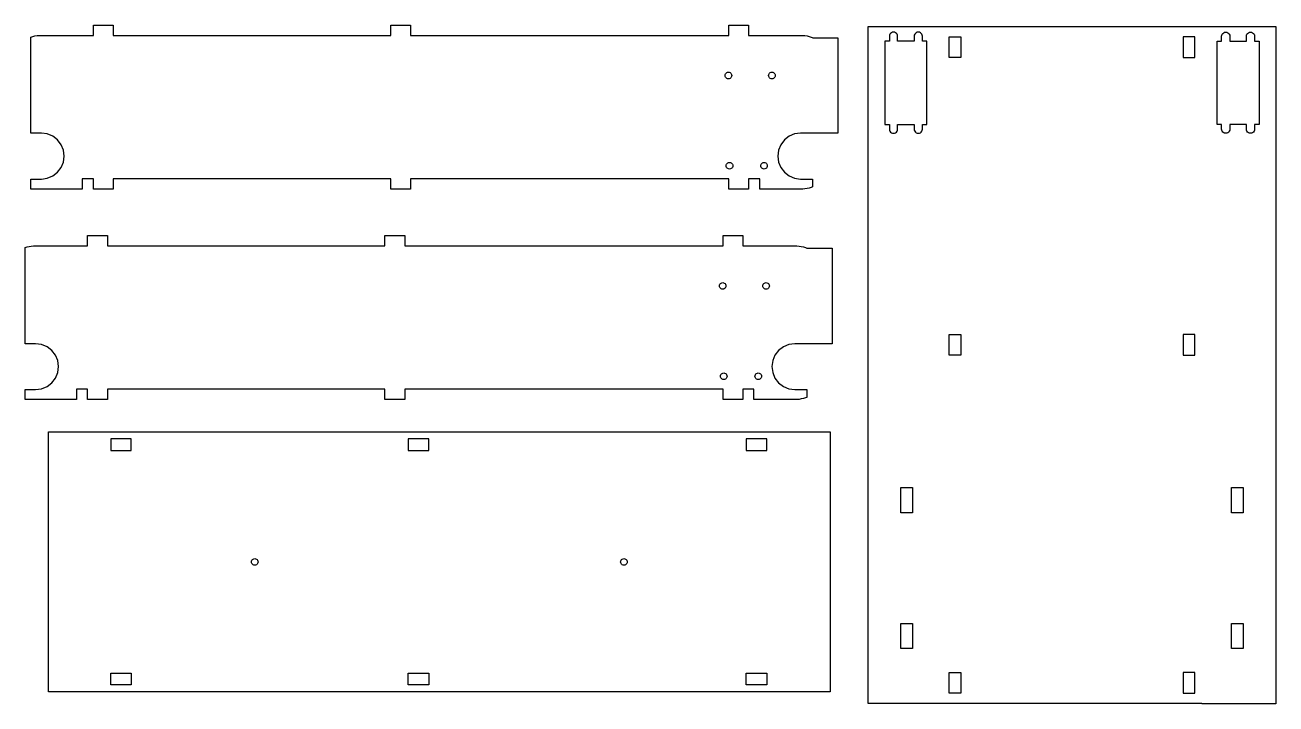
# Model space of a CAD drawing. Extents: x 7 to 614, y 17 to 345.
import ezdxf

# ---------------------------------------------------------------- set-up
doc = ezdxf.new("R2010")
doc.units = 0
doc.layers.add('PROFILEEDGES', color=18, linetype='CONTINUOUS')

msp = doc.modelspace()

# ---------------------------------------------------------------- linework, layer by layer
at = {"layer": 'PROFILEEDGES'}
for points in [[(10.02, 265.95), (10.02, 270.85), (15.16, 270.85), (18.03, 271.23), (20.71, 272.33), (23.01, 274.1), (24.78, 276.4), (25.88, 279.07), (26.26, 281.95), (25.88, 284.82), (24.78, 287.5), (23.01, 289.8), (20.71, 291.56), (18.03, 292.67), (15.16, 293.05), (10.02, 293.05), (10.02, 339.62), (11.02, 339.92), (12.04, 340.16), (13.07, 340.33), (14.12, 340.43), (15.16, 340.46), (40.36, 340.46), (40.36, 345.46), (49.96, 345.46), (49.96, 340.46), (184.51, 340.46), (184.51, 345.46), (194.11, 345.46), (194.11, 340.46), (348.35, 340.46), (348.35, 345.46), (357.95, 345.46), (357.95, 340.46), (383.15, 340.46), (384.2, 340.43), (385.24, 340.33), (386.27, 340.16), (387.29, 339.92), (388.3, 339.62), (388.91, 339.38), (388.91, 339.25), (401.18, 339.25), (401.18, 293.05), (383.15, 293.05), (380.28, 292.67), (377.6, 291.56), (375.3, 289.8), (373.54, 287.5), (372.43, 284.82), (372.05, 281.95), (372.43, 279.07), (373.54, 276.4), (375.3, 274.1), (377.6, 272.33), (380.28, 271.23), (383.15, 270.85), (388.91, 270.85), (388.91, 267.03), (388.3, 266.8), (387.29, 266.49), (386.27, 266.26), (385.24, 266.08), (384.2, 265.98), (383.15, 265.95), (363.35, 265.95), (363.35, 270.95), (357.95, 270.95), (357.95, 265.95), (348.35, 265.95), (348.35, 270.95), (194.11, 270.95), (194.11, 265.95), (184.51, 265.95), (184.51, 270.95), (49.96, 270.95), (49.96, 265.95), (40.36, 265.95), (40.36, 270.95), (34.96, 270.95), (34.96, 265.95)], [(577.71, 16.52), (577.71, 16.72), (415.85, 16.72), (415.85, 344.71), (613.58, 344.71), (613.58, 16.52)], [(426.2, 295.01), (426.27, 294.49), (426.47, 294.01), (426.79, 293.59), (427.2, 293.28), (427.68, 293.08), (428.2, 293.01), (428.72, 293.08), (429.2, 293.28), (429.62, 293.59), (429.93, 294.01), (430.13, 294.49), (430.2, 295.01), (430.2, 297.31), (438.2, 297.31), (438.2, 295.01), (438.27, 294.49), (438.47, 294.01), (438.79, 293.59), (439.2, 293.28), (439.68, 293.08), (440.2, 293.01), (440.72, 293.08), (441.2, 293.28), (441.62, 293.59), (441.93, 294.01), (442.13, 294.49), (442.2, 295.01), (442.2, 297.31), (444.4, 297.31), (444.4, 337.71), (442.2, 337.71), (442.2, 340.01), (442.13, 340.52), (441.93, 341.01), (441.62, 341.42), (441.2, 341.74), (440.72, 341.94), (440.2, 342.01), (439.68, 341.94), (439.2, 341.74), (438.79, 341.42), (438.47, 341.01), (438.27, 340.52), (438.2, 340.01), (438.2, 337.71), (430.2, 337.71), (430.2, 340.01), (430.13, 340.52), (429.93, 341.01), (429.62, 341.42), (429.2, 341.74), (428.72, 341.94), (428.2, 342.01), (427.68, 341.94), (427.2, 341.74), (426.79, 341.42), (426.47, 341.01), (426.27, 340.52), (426.2, 340.01), (426.2, 337.71), (424, 337.71), (424, 297.31), (426.2, 297.31)], [(455.11, 329.71), (455.11, 339.71), (460.81, 339.71), (460.81, 329.71)], [(574.31, 339.71), (568.61, 339.71), (568.61, 329.71), (574.31, 329.71)], [(587.82, 293.59), (587.5, 294.01), (587.3, 294.49), (587.23, 295.01), (587.23, 297.31), (585.03, 297.31), (585.03, 337.71), (587.23, 337.71), (587.23, 340.01), (587.3, 340.52), (587.5, 341.01), (587.82, 341.42), (588.23, 341.74), (588.71, 341.94), (589.23, 342.01), (589.75, 341.94), (590.23, 341.74), (590.65, 341.42), (590.96, 341.01), (591.16, 340.52), (591.23, 340.01), (591.23, 337.71), (599.23, 337.71), (599.23, 340.01), (599.3, 340.52), (599.5, 341.01), (599.82, 341.42), (600.23, 341.74), (600.71, 341.94), (601.23, 342.01), (601.75, 341.94), (602.23, 341.74), (602.64, 341.42), (602.96, 341.01), (603.16, 340.52), (603.23, 340.01), (603.23, 337.71), (605.43, 337.71), (605.43, 297.31), (603.23, 297.31), (603.23, 295.01), (603.16, 294.49), (602.96, 294.01), (602.64, 293.59), (602.23, 293.28), (601.75, 293.08), (601.23, 293.01), (600.71, 293.08), (600.23, 293.28), (599.82, 293.59), (599.5, 294.01), (599.3, 294.49), (599.23, 295.01), (599.23, 297.31), (591.23, 297.31), (591.23, 295.01), (591.16, 294.49), (590.96, 294.01), (590.65, 293.59), (590.23, 293.28), (589.75, 293.08), (589.23, 293.01), (588.71, 293.08), (588.23, 293.28)], [(348.18, 322.62), (348.6, 322.56), (348.98, 322.4), (349.32, 322.15), (349.57, 321.82), (349.73, 321.43), (349.78, 321.02), (349.73, 320.6), (349.57, 320.22), (349.32, 319.89), (348.98, 319.63), (348.6, 319.47), (348.18, 319.42), (347.77, 319.47), (347.38, 319.63), (347.05, 319.89), (346.8, 320.22), (346.64, 320.6), (346.58, 321.02), (346.64, 321.43), (346.8, 321.82), (347.05, 322.15), (347.38, 322.4), (347.77, 322.56)], [(370.63, 321.82), (370.79, 321.43), (370.85, 321.02), (370.79, 320.6), (370.63, 320.22), (370.38, 319.89), (370.05, 319.63), (369.66, 319.47), (369.25, 319.42), (368.83, 319.47), (368.45, 319.63), (368.11, 319.89), (367.86, 320.22), (367.7, 320.6), (367.65, 321.02), (367.7, 321.43), (367.86, 321.82), (368.11, 322.15), (368.45, 322.4), (368.83, 322.56), (369.25, 322.62), (369.66, 322.56), (370.05, 322.4), (370.38, 322.15)], [(347.16, 277.69), (347.32, 278.08), (347.57, 278.41), (347.9, 278.66), (348.29, 278.82), (348.7, 278.88), (349.12, 278.82), (349.5, 278.66), (349.83, 278.41), (350.09, 278.08), (350.25, 277.69), (350.3, 277.28), (350.25, 276.87), (350.09, 276.48), (349.83, 276.15), (349.5, 275.89), (349.12, 275.73), (348.7, 275.68), (348.29, 275.73), (347.9, 275.89), (347.57, 276.15), (347.32, 276.48), (347.16, 276.87), (347.1, 277.28)], [(364.63, 275.89), (364.29, 276.15), (364.04, 276.48), (363.88, 276.87), (363.83, 277.28), (363.88, 277.69), (364.04, 278.08), (364.29, 278.41), (364.63, 278.66), (365.01, 278.82), (365.43, 278.88), (365.84, 278.82), (366.23, 278.66), (366.56, 278.41), (366.81, 278.08), (366.97, 277.69), (367.03, 277.28), (366.97, 276.87), (366.81, 276.48), (366.56, 276.15), (366.23, 275.89), (365.84, 275.73), (365.43, 275.68), (365.01, 275.73)], [(7.22, 163.98), (7.22, 168.88), (12.37, 168.88), (15.24, 169.25), (17.92, 170.36), (20.21, 172.13), (21.98, 174.43), (23.09, 177.1), (23.47, 179.98), (23.09, 182.85), (21.98, 185.53), (20.21, 187.83), (17.92, 189.59), (15.24, 190.7), (12.37, 191.08), (7.22, 191.08), (7.22, 237.64), (8.22, 237.95), (9.24, 238.19), (10.28, 238.36), (11.32, 238.46), (12.37, 238.49), (37.56, 238.49), (37.56, 243.49), (47.16, 243.49), (47.16, 238.49), (181.71, 238.49), (181.71, 243.49), (191.31, 243.49), (191.31, 238.49), (345.56, 238.49), (345.56, 243.49), (355.16, 243.49), (355.16, 238.49), (380.36, 238.49), (381.4, 238.46), (382.44, 238.36), (383.48, 238.19), (384.5, 237.95), (385.5, 237.64), (386.11, 237.41), (386.11, 237.28), (398.38, 237.28), (398.38, 191.08), (380.36, 191.08), (377.48, 190.7), (374.81, 189.59), (372.51, 187.83), (370.74, 185.53), (369.63, 182.85), (369.26, 179.98), (369.63, 177.1), (370.74, 174.43), (372.51, 172.13), (374.81, 170.36), (377.48, 169.25), (380.36, 168.88), (386.11, 168.88), (386.11, 165.06), (385.5, 164.83), (384.5, 164.52), (383.48, 164.28), (382.44, 164.11), (381.4, 164.01), (380.36, 163.98), (360.56, 163.98), (360.56, 168.98), (355.16, 168.98), (355.16, 163.98), (345.56, 163.98), (345.56, 168.98), (191.31, 168.98), (191.31, 163.98), (181.71, 163.98), (181.71, 168.98), (47.16, 168.98), (47.16, 163.98), (37.56, 163.98), (37.56, 168.98), (32.16, 168.98), (32.16, 163.98)], [(345.39, 220.65), (345.8, 220.59), (346.19, 220.43), (346.52, 220.18), (346.77, 219.85), (346.93, 219.46), (346.99, 219.05), (346.93, 218.63), (346.77, 218.25), (346.52, 217.91), (346.19, 217.66), (345.8, 217.5), (345.39, 217.45), (344.97, 217.5), (344.59, 217.66), (344.26, 217.91), (344, 218.25), (343.84, 218.63), (343.79, 219.05), (343.84, 219.46), (344, 219.85), (344.26, 220.18), (344.59, 220.43), (344.97, 220.59)], [(367.83, 219.85), (367.99, 219.46), (368.05, 219.05), (367.99, 218.63), (367.83, 218.25), (367.58, 217.91), (367.25, 217.66), (366.86, 217.5), (366.45, 217.45), (366.03, 217.5), (365.65, 217.66), (365.32, 217.91), (365.06, 218.25), (364.9, 218.63), (364.85, 219.05), (364.9, 219.46), (365.06, 219.85), (365.32, 220.18), (365.65, 220.43), (366.03, 220.59), (366.45, 220.65), (366.86, 220.59), (367.25, 220.43), (367.58, 220.18)], [(455.11, 185.57), (455.11, 195.57), (460.81, 195.57), (460.81, 185.57)], [(574.31, 195.57), (568.61, 195.57), (568.61, 185.57), (574.31, 185.57)], [(344.36, 175.72), (344.52, 176.11), (344.77, 176.44), (345.11, 176.69), (345.49, 176.85), (345.91, 176.91), (346.32, 176.85), (346.71, 176.69), (347.04, 176.44), (347.29, 176.11), (347.45, 175.72), (347.51, 175.31), (347.45, 174.89), (347.29, 174.51), (347.04, 174.18), (346.71, 173.92), (346.32, 173.76), (345.91, 173.71), (345.49, 173.76), (345.11, 173.92), (344.77, 174.18), (344.52, 174.51), (344.36, 174.89), (344.31, 175.31)], [(361.83, 173.92), (361.5, 174.18), (361.24, 174.51), (361.08, 174.89), (361.03, 175.31), (361.08, 175.72), (361.24, 176.11), (361.5, 176.44), (361.83, 176.69), (362.22, 176.85), (362.63, 176.91), (363.04, 176.85), (363.43, 176.69), (363.76, 176.44), (364.02, 176.11), (364.17, 175.72), (364.23, 175.31), (364.17, 174.89), (364.02, 174.51), (363.76, 174.18), (363.43, 173.92), (363.04, 173.76), (362.63, 173.71), (362.22, 173.76)], [(18.61, 22.36), (18.61, 148.36), (397.5, 148.36), (397.5, 22.36)], [(48.75, 139.26), (58.75, 139.26), (58.75, 144.96), (48.75, 144.96)], [(192.9, 139.26), (202.9, 139.26), (202.9, 144.96), (192.9, 144.96)], [(356.74, 139.26), (366.74, 139.26), (366.74, 144.96), (356.74, 144.96)], [(431.76, 109.17), (431.76, 121.37), (437.46, 121.37), (437.46, 109.17)], [(591.97, 109.17), (591.97, 121.37), (597.67, 121.37), (597.67, 109.17)], [(119.99, 84.56), (119.74, 84.23), (119.41, 83.97), (119.02, 83.81), (118.61, 83.76), (118.19, 83.81), (117.81, 83.97), (117.47, 84.23), (117.22, 84.56), (117.06, 84.94), (117.01, 85.36), (117.06, 85.77), (117.22, 86.16), (117.47, 86.49), (117.81, 86.74), (118.19, 86.9), (118.61, 86.96), (119.02, 86.9), (119.41, 86.74), (119.74, 86.49), (119.99, 86.16), (120.15, 85.77), (120.21, 85.36), (120.15, 84.94)], [(298.63, 86.49), (298.89, 86.16), (299.05, 85.77), (299.1, 85.36), (299.05, 84.94), (298.89, 84.56), (298.63, 84.23), (298.3, 83.97), (297.92, 83.81), (297.5, 83.76), (297.09, 83.81), (296.7, 83.97), (296.37, 84.23), (296.12, 84.56), (295.96, 84.94), (295.9, 85.36), (295.96, 85.77), (296.12, 86.16), (296.37, 86.49), (296.7, 86.74), (297.09, 86.9), (297.5, 86.96), (297.92, 86.9), (298.3, 86.74)], [(431.76, 43.34), (431.76, 55.54), (437.46, 55.54), (437.46, 43.34)], [(591.97, 43.34), (591.97, 55.54), (597.67, 55.54), (597.67, 43.34)], [(48.75, 25.76), (48.75, 31.46), (58.75, 31.46), (58.75, 25.76)], [(192.9, 25.76), (192.9, 31.46), (202.9, 31.46), (202.9, 25.76)], [(356.74, 25.76), (356.74, 31.46), (366.74, 31.46), (366.74, 25.76)], [(455.11, 21.72), (455.11, 31.72), (460.81, 31.72), (460.81, 21.72)], [(574.31, 31.72), (568.61, 31.72), (568.61, 21.72), (574.31, 21.72)]]:
    msp.add_lwpolyline(points, close=True, dxfattribs=at)

doc.saveas('drawing.dxf')
